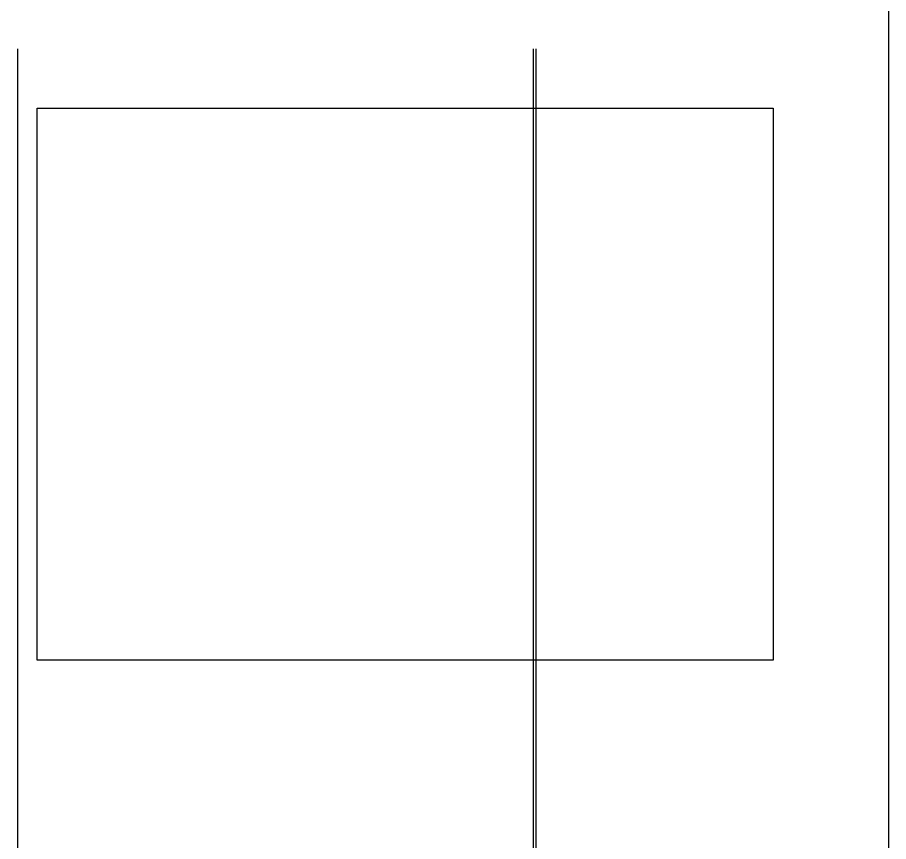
# Model space of a CAD drawing. Header units: millimetres. Extents: x 1117013 to 3394463, y -717780 to -102922.
# Drawn here: x 1576060 to 1606230, y -359528 to -330986 of the extents above; entities that cross this region are included whole.
import ezdxf

# ---------------------------------------------------------------- set-up
doc = ezdxf.new("R2010")
doc.units = ezdxf.units.MM
doc.linetypes.add('осевая', pattern=[18.05, 14.6, -1.15, 1.15, -1.15])
doc.layers.add('0004-Осевая', color=4, linetype='осевая', lineweight=25)
doc.layers.add('0012-Видовой экран', color=251, linetype='Continuous', lineweight=25, plot=False)
picture_1 = doc.add_image_def('image2.jpg', size_in_pixel=(4032, 3024))

msp = doc.modelspace()

# ---------------------------------------------------------------- linework, layer by layer
at = {"layer": '0004-Осевая'}
for points in [[(1606230.1656, -284097.775), (1606230.1656, -388018.3362)], [(1576060.1656, -332078.5235), (1576060.1656, -388069.2955)], [(1593920.1656, -332074.8243), (1593920.1656, -387992.682)], [(1594010.1656, -332074.8243), (1594010.1656, -387992.682)]]:
    msp.add_lwpolyline(points, dxfattribs=at)

# ---------------------------------------------------------------- pictures from other files: only their frames are drawn
at = {"layer": '0012-Видовой экран'}
image = msp.add_image(picture_1, insert=(1576743.0663, -353246.7451), size_in_units=(25487.7408, 19115.8056), dxfattribs=at)
image.dxf.flags = 7

doc.saveas('drawing.dxf')
